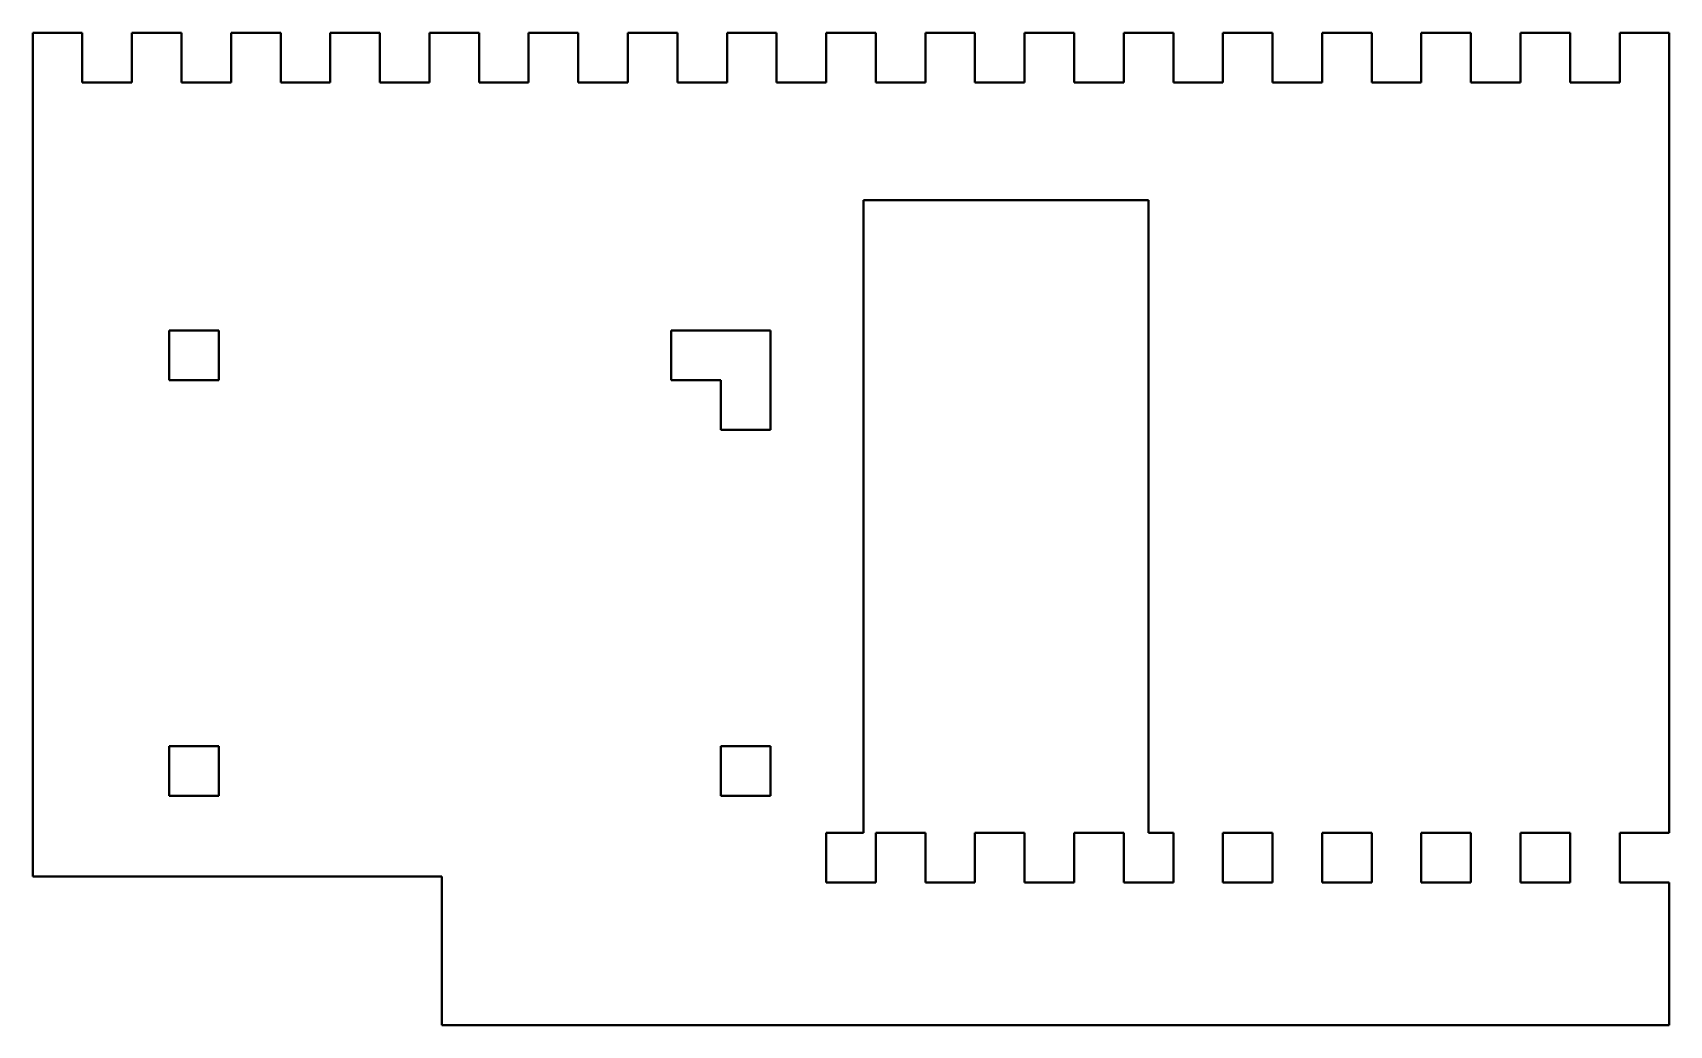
# Model space of a CAD drawing. Header units: inches. Extents: x -66 to 66, y -38 to 42.
import ezdxf

# ---------------------------------------------------------------- set-up
doc = ezdxf.new("R2010")
doc.units = ezdxf.units.IN
doc.header["$MEASUREMENT"] = 0
doc.layers.add('Visible', color=7, linetype='Continuous', lineweight=40)

msp = doc.modelspace()

# ---------------------------------------------------------------- linework, layer by layer
at = {"layer": 'Visible'}
for p, q in [((-66, 42), (-62, 42)), ((-66, -26), (-66, 42)), ((-62, 42), (-62, 38)), ((-58, 42), (-54, 42)), ((-58, 38), (-58, 42)), ((-54, 42), (-54, 38)), ((-50, 42), (-46, 42)), ((-50, 38), (-50, 42)), ((-46, 42), (-46, 38)), ((-42, 42), (-38, 42)), ((-42, 38), (-42, 42)), ((-38, 42), (-38, 38)), ((-34, 42), (-30, 42)), ((-34, 38), (-34, 42)), ((-30, 42), (-30, 38)), ((-26, 42), (-22, 42)), ((-26, 38), (-26, 42)), ((-22, 42), (-22, 38)), ((-18, 42), (-14, 42)), ((-18, 38), (-18, 42)), ((-14, 42), (-14, 38)), ((-10, 42), (-6, 42)), ((-10, 38), (-10, 42)), ((-6, 42), (-6, 38)), ((-2, 42), (2, 42)), ((-2, 38), (-2, 42)), ((2, 42), (2, 38)), ((6, 42), (10, 42)), ((6, 38), (6, 42)), ((10, 42), (10, 38)), ((14, 42), (18, 42)), ((14, 38), (14, 42)), ((18, 42), (18, 38)), ((22, 42), (26, 42)), ((22, 38), (22, 42)), ((26, 42), (26, 38)), ((30, 42), (34, 42)), ((30, 38), (30, 42)), ((34, 42), (34, 38)), ((38, 42), (42, 42)), ((38, 38), (38, 42)), ((42, 42), (42, 38)), ((46, 42), (50, 42)), ((46, 38), (46, 42)), ((50, 42), (50, 38)), ((54, 42), (58, 42)), ((54, 38), (54, 42)), ((58, 42), (58, 38)), ((62, 42), (66, 42)), ((62, 38), (62, 42)), ((66, 42), (66, -22.5)), ((-62, 38), (-58, 38)), ((-54, 38), (-50, 38)), ((-46, 38), (-42, 38)), ((-38, 38), (-34, 38)), ((-30, 38), (-26, 38)), ((-22, 38), (-18, 38)), ((-14, 38), (-10, 38)), ((-6, 38), (-2, 38)), ((2, 38), (6, 38)), ((10, 38), (14, 38)), ((18, 38), (22, 38)), ((26, 38), (30, 38)), ((34, 38), (38, 38)), ((42, 38), (46, 38)), ((50, 38), (54, 38)), ((58, 38), (62, 38)), ((1, 28.5), (1, -22.5)), ((1, 28.5), (24, 28.5)), ((24, 28.5), (24, -22.5)), ((-55, 14), (-55, 18)), ((-55, 18), (-51, 18)), ((-51, 18), (-51, 14)), ((-14.5, 18), (-6.5, 18)), ((-14.5, 18), (-14.5, 14)), ((-6.5, 18), (-6.5, 10)), ((-51, 14), (-55, 14)), ((-14.5, 14), (-10.5, 14)), ((-10.5, 14), (-10.5, 10)), ((-10.5, 10), (-6.5, 10)), ((-55, -19.5), (-55, -15.5)), ((-51, -15.5), (-55, -15.5)), ((-51, -19.5), (-51, -15.5)), ((-10.5, -15.5), (-10.5, -19.5)), ((-10.5, -15.5), (-6.5, -15.5)), ((-6.5, -15.5), (-6.5, -19.5)), ((-51, -19.5), (-55, -19.5)), ((-10.5, -19.5), (-6.5, -19.5)), ((-2, -26.5), (-2, -22.5)), ((-2, -22.5), (1, -22.5)), ((2, -26.5), (2, -22.5)), ((2, -22.5), (6, -22.5)), ((6, -26.5), (6, -22.5)), ((10, -22.5), (14, -22.5)), ((10, -26.5), (10, -22.5)), ((14, -26.5), (14, -22.5)), ((18, -22.5), (22, -22.5)), ((18, -26.5), (18, -22.5)), ((22, -26.5), (22, -22.5)), ((24, -22.5), (26, -22.5)), ((26, -26.5), (26, -22.5)), ((30, -26.5), (30, -22.5)), ((34, -22.5), (30, -22.5)), ((34, -26.5), (34, -22.5)), ((38, -26.5), (38, -22.5)), ((42, -22.5), (38, -22.5)), ((42, -26.5), (42, -22.5)), ((46, -26.5), (46, -22.5)), ((50, -22.5), (46, -22.5)), ((50, -26.5), (50, -22.5)), ((54, -26.5), (54, -22.5)), ((58, -22.5), (54, -22.5)), ((58, -26.5), (58, -22.5)), ((62, -26.5), (62, -22.5)), ((66, -22.5), (62, -22.5)), ((-33, -26), (-66, -26)), ((-33, -26), (-33, -38)), ((-2, -26.5), (2, -26.5)), ((6, -26.5), (10, -26.5)), ((14, -26.5), (18, -26.5)), ((22, -26.5), (26, -26.5)), ((30, -26.5), (34, -26.5)), ((38, -26.5), (42, -26.5)), ((46, -26.5), (50, -26.5)), ((54, -26.5), (58, -26.5)), ((62, -26.5), (66, -26.5)), ((66, -26.5), (66, -38)), ((-33, -38), (66, -38))]:
    msp.add_line(p, q, dxfattribs=at)

doc.saveas('drawing.dxf')
